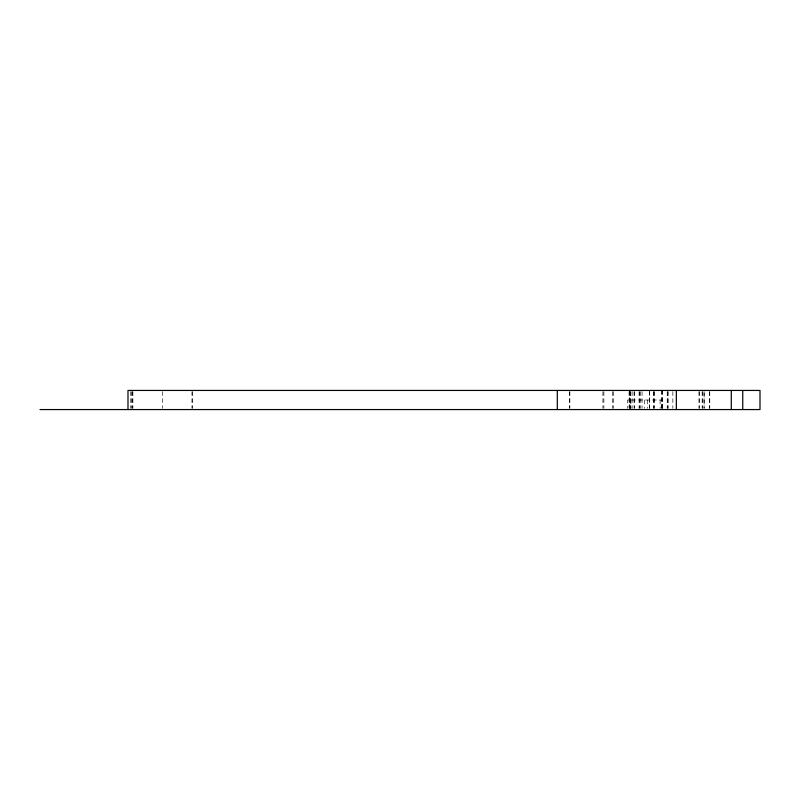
<?xml version="1.0" encoding="UTF-8"?>
<svg xmlns="http://www.w3.org/2000/svg" width="800" height="800" viewBox="0 0 800 800"><rect width="100%" height="100%" fill="white"/><g stroke="black" fill="none" stroke-linecap="round" stroke-linejoin="round"><path stroke-width="0.6" stroke-dasharray="4 3" d="M709.78 391.63L709.78 408.37M709.59 391.63L709.59 408.37M704.12 391.63L704.12 408.37L704.1 390.44M702.82 391.63L702.82 408.37M702.15 391.63L702.15 408.37M699.64 391.63L699.64 408.37M698.96 391.63L698.96 408.37M672.85 391.63L672.86 408.37M668.18 391.63L668.18 408.37M667.71 391.63L667.71 408.37M667.23 391.63L667.23 408.37M662.51 390.44L662.51 408.37M662.11 408.37L662.11 400L627.53 400L627.53 408.37M662.05 390.44L662.05 408.37M661.59 390.44L661.59 408.37M660.12 400L660.12 408.37M654.41 391.63L654.41 408.37M653.93 391.63L653.93 408.37M653.46 391.63L653.46 408.37M649.72 391.63L649.72 408.37M649.39 390.44L649.39 408.37M647.71 400L647.71 408.37M644.63 400L644.63 408.37M642.06 391.63L642.06 408.37M640.72 391.63L640.72 408.37M639.28 391.63L639.28 408.37M639.13 391.63L639.13 408.37M634.39 391.63L634.39 408.37M634.06 391.63L634.06 408.37M632.11 391.63L632.11 408.37M630.81 400L630.81 408.37L630.73 391.63M630.18 391.63L630.18 408.37M629.99 391.63L629.99 408.37M629.51 390.44L629.51 408.37M629.07 391.63L629.07 408.37M613.39 391.63L613.39 408.37M612.46 391.63L612.46 408.37M603.87 391.63L603.87 408.37M602.93 391.63L602.93 408.37M569.86 391.63L569.86 408.37M569.48 391.63L569.48 408.37M192.23 391.63L192.23 408.37M192.03 391.63L192.03 408.37M162.45 391.63L162.45 408.37M132.9 391.63L132.9 408.37M132.43 391.63L132.43 408.37M131.27 391.63L131.27 408.37M130.79 391.63L130.79 408.37"/><path stroke-width="1.2" d="M40 409.56L760 409.56L760 390.44L127.99 390.44L127.99 409.56M742.75 390.44L742.75 409.56M731.28 390.44L731.28 409.56M676.34 390.44L676.34 409.56M557.31 390.44L557.31 409.56"/></g></svg>
